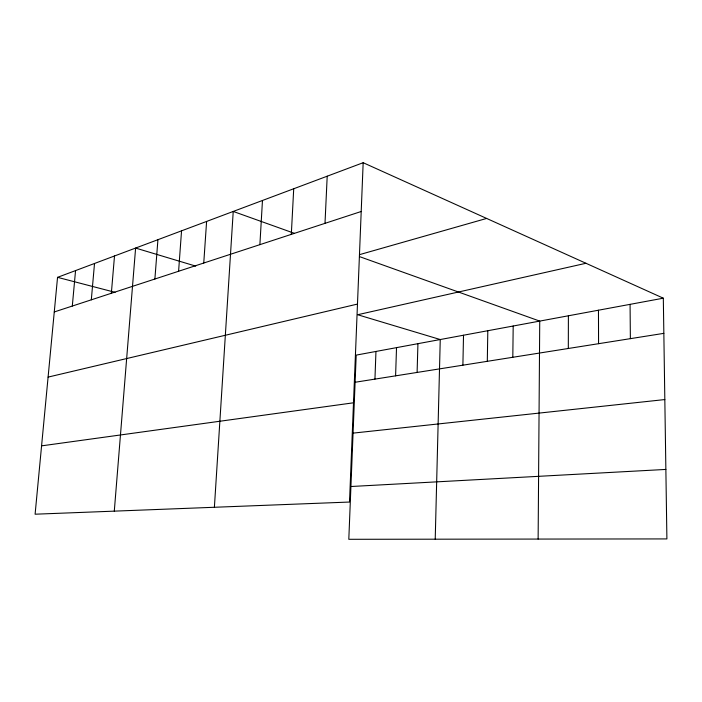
<?xml version="1.0" encoding="UTF-8"?>
<svg xmlns="http://www.w3.org/2000/svg" width="702" height="702" viewBox="0 0 702 702"><rect width="100%" height="100%" fill="white"/><g stroke="black" fill="none" stroke-linecap="round" stroke-linejoin="round"><path stroke-width="1.05" d="M568.313 348.482L568.392 315.795M538.127 539.075L539.733 321.104L359.503 256.616M512.811 357.274L513.188 326.018M487.302 361.319L487.811 330.721M462.89 365.18L463.522 335.223M435.222 539.197L440.251 339.54L357.651 314.733L585.968 263.276M417.102 372.437L417.936 343.673M395.595 375.842L396.525 347.639M374.947 379.106L375.956 351.456M363.171 162.706L349.508 502.044L35.1 514.206L57.546 277.343L363.171 162.706L663.32 298.192L666.9 538.917L348.806 539.294L356.195 355.115L663.32 298.192M325 223.341L327.202 176.193M291.312 234.371L293.717 188.75M259.889 244.656L262.469 200.474M214.391 507.274L233.231 211.442L294.252 233.275M203.755 263.022L206.607 221.428M178.598 271.262L181.546 230.826M154.888 279.019L157.924 239.689M114.294 511.144L135.609 248.06L195.718 266.111M111.346 293.269L114.505 255.976M91.313 299.833L94.516 263.469M72.306 306.046L75.553 270.586M54.265 311.951L361.205 211.495M359.503 254.65L486.635 218.436M48.087 377.106L357.476 304.071M355.107 382.257L663.846 333.353M41.576 445.858L353.501 402.799M353.062 433.125L664.829 399.561M350.921 486.512L665.865 469.427M57.546 277.343L115.093 292.33M630.071 304.361L630.37 338.654M598.464 310.214L598.569 343.69"/></g></svg>
